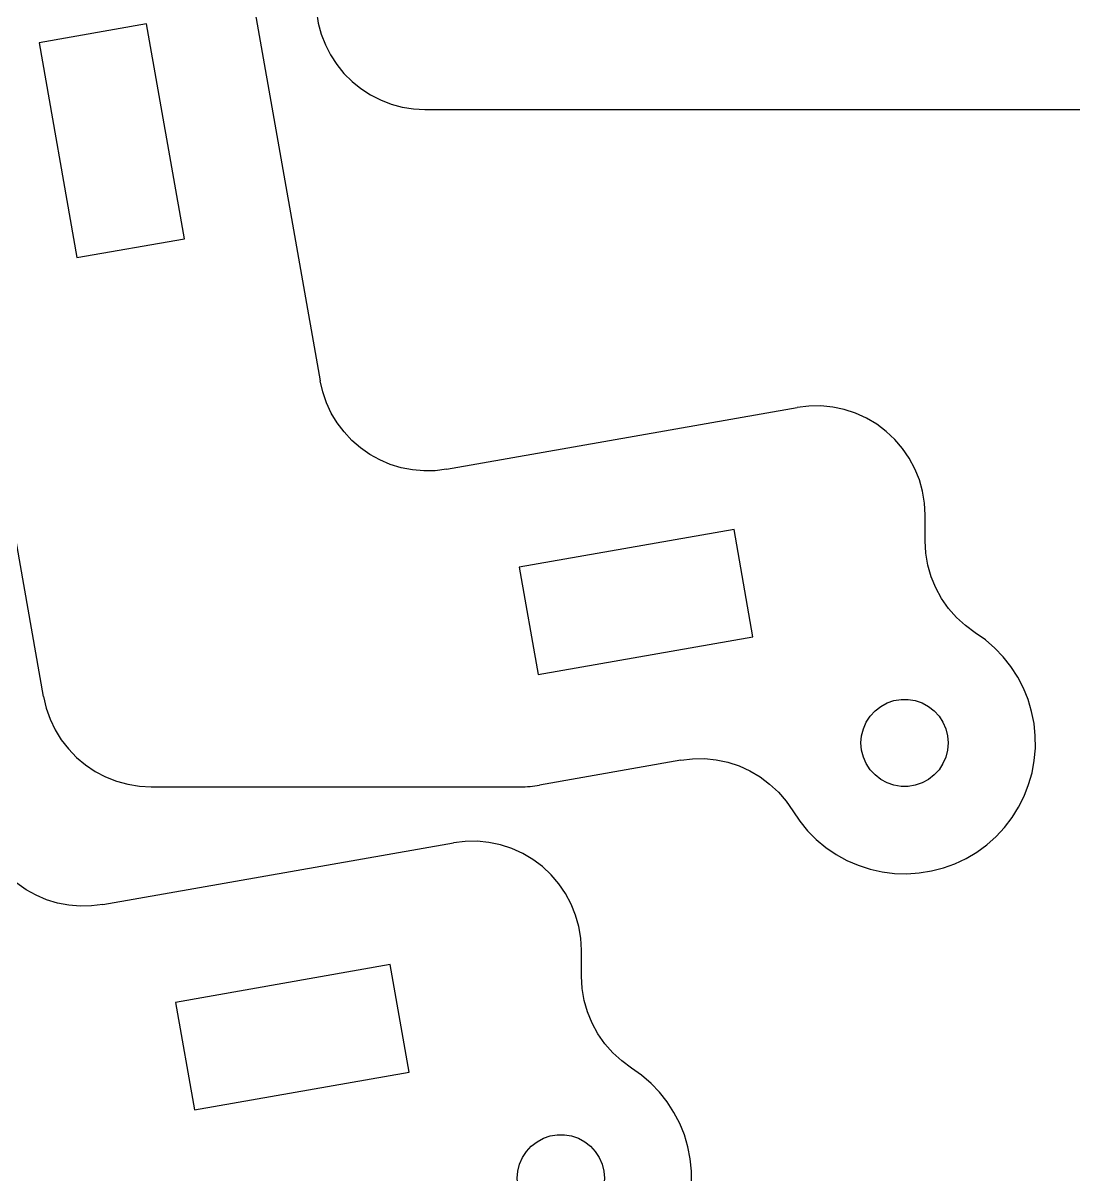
# Model space of a CAD drawing. Header units: centimetres. Extents: x -35.6 to 35, y -21 to 21.
# Drawn here: x 23.23 to 28.05, y -1.01 to 4.27 of the extents above; entities that cross this region are included whole.
import ezdxf

# ---------------------------------------------------------------- set-up
doc = ezdxf.new("R2010")
doc.units = ezdxf.units.CM
doc.header["$MEASUREMENT"] = 0
doc.layers.add('Capa 1', color=7, linetype='Continuous')

msp = doc.modelspace()

# ---------------------------------------------------------------- linework, layer by layer
at = {"layer": 'Capa 1', "color": 1, "lineweight": 25}
for points in [[(24.19726, 4.85241), (24.19726, 4.85241), (24.58969, 2.62684), (24.58969, 2.62684)], [(23.7934, 4.26341), (23.7934, 4.26341), (23.301, 4.17659), (23.301, 4.17659)], [(23.96704, 3.2786), (23.96704, 3.2786), (23.7934, 4.26341), (23.7934, 4.26341)], [(23.301, 4.17659), (23.301, 4.17659), (23.47463, 3.19178), (23.47463, 3.19178)], [(25.07, 3.87119), (25.07, 3.87119), (28.57002, 3.87119), (28.57002, 3.87119)], [(23.32188, 1.17876), (23.32188, 1.17876), (22.86285, 3.78215), (22.86285, 3.78215)], [(23.47463, 3.19178), (23.47463, 3.19178), (23.96704, 3.2786), (23.96704, 3.2786)], [(25.16892, 2.22125), (25.16892, 2.22125), (26.776, 2.50464), (26.776, 2.50464)], [(27.36284, 1.89253), (27.36284, 1.89253), (27.36284, 2.01223), (27.36284, 2.01223)], [(26.48676, 1.94591), (26.48676, 1.94591), (25.50194, 1.77227), (25.50194, 1.77227)], [(26.57357, 1.4535), (26.57357, 1.4535), (26.48676, 1.94591), (26.48676, 1.94591)], [(25.50194, 1.77227), (25.50194, 1.77227), (25.58876, 1.27986), (25.58876, 1.27986)], [(25.58876, 1.27986), (25.58876, 1.27986), (26.57357, 1.4535), (26.57357, 1.4535)], [(26.24218, 0.88736), (26.24218, 0.88736), (25.59465, 0.77317), (25.59465, 0.77317)], [(23.81429, 0.76558), (23.81429, 0.76558), (25.50783, 0.76558), (25.50783, 0.76558)], [(23.5932, 0.22533), (23.5932, 0.22533), (25.20031, 0.50872), (25.20031, 0.50872)], [(25.78712, -0.10339), (25.78712, -0.10339), (25.78712, 0.01631), (25.78712, 0.01631)], [(24.91103, -0.05001), (24.91103, -0.05001), (23.92622, -0.22365), (23.92622, -0.22365)], [(24.99785, -0.54242), (24.99785, -0.54242), (24.91103, -0.05001), (24.91103, -0.05001)], [(23.92622, -0.22365), (23.92622, -0.22365), (24.01304, -0.71605), (24.01304, -0.71605)], [(24.01304, -0.71605), (24.01304, -0.71605), (24.99785, -0.54242), (24.99785, -0.54242)]]:
    msp.add_open_spline(points, degree=3, dxfattribs=at)
for points, knots in [([(24.57001, 4.37118), (24.57001, 4.37118), (24.57276, 4.31893), (24.57276, 4.31893), (24.57276, 4.31893), (24.57276, 4.31893), (24.58095, 4.26722), (24.58095, 4.26722), (24.58095, 4.26722), (24.58095, 4.26722), (24.59449, 4.21666), (24.59449, 4.21666), (24.59449, 4.21666), (24.59449, 4.21666), (24.61323, 4.1678), (24.61323, 4.1678), (24.61323, 4.1678), (24.61323, 4.1678), (24.637, 4.12117), (24.637, 4.12117), (24.637, 4.12117), (24.637, 4.12117), (24.66551, 4.07728), (24.66551, 4.07728), (24.66551, 4.07728), (24.66551, 4.07728), (24.69842, 4.03661), (24.69842, 4.03661), (24.69842, 4.03661), (24.69842, 4.03661), (24.73546, 3.9996), (24.73546, 3.9996), (24.73546, 3.9996), (24.73546, 3.9996), (24.77614, 3.96669), (24.77614, 3.96669), (24.77614, 3.96669), (24.77614, 3.96669), (24.82003, 3.93818), (24.82003, 3.93818), (24.82003, 3.93818), (24.82003, 3.93818), (24.86666, 3.9144), (24.86666, 3.9144), (24.86666, 3.9144), (24.86666, 3.9144), (24.91552, 3.89564), (24.91552, 3.89564), (24.91552, 3.89564), (24.91552, 3.89564), (24.96608, 3.88209), (24.96608, 3.88209), (24.96608, 3.88209), (24.96608, 3.88209), (25.01776, 3.87391), (25.01776, 3.87391), (25.01776, 3.87391), (25.01776, 3.87391), (25.07, 3.87119), (25.07, 3.87119)], [0, 0, 0, 0, 0.0625, 0.0625, 0.0625, 0.0625, 0.125, 0.125, 0.125, 0.125, 0.1875, 0.1875, 0.1875, 0.1875, 0.25, 0.25, 0.25, 0.25, 0.3125, 0.3125, 0.3125, 0.3125, 0.375, 0.375, 0.375, 0.375, 0.4375, 0.4375, 0.4375, 0.4375, 0.5, 0.5, 0.5, 0.5, 0.5625, 0.5625, 0.5625, 0.5625, 0.625, 0.625, 0.625, 0.625, 0.6875, 0.6875, 0.6875, 0.6875, 0.75, 0.75, 0.75, 0.75, 0.8125, 0.8125, 0.8125, 0.8125, 0.875, 0.875, 0.875, 0.875, 1, 1, 1, 1]), ([(25.16892, 2.22125), (25.16892, 2.22125), (25.11699, 2.21487), (25.11699, 2.21487), (25.11699, 2.21487), (25.11699, 2.21487), (25.06464, 2.21395), (25.06464, 2.21395), (25.06464, 2.21395), (25.06464, 2.21395), (25.0125, 2.21853), (25.0125, 2.21853), (25.0125, 2.21853), (25.0125, 2.21853), (24.96113, 2.22852), (24.96113, 2.22852), (24.96113, 2.22852), (24.96113, 2.22852), (24.91107, 2.24379), (24.91107, 2.24379), (24.91107, 2.24379), (24.91107, 2.24379), (24.86292, 2.26425), (24.86292, 2.26425), (24.86292, 2.26425), (24.86292, 2.26425), (24.81713, 2.28962), (24.81713, 2.28962), (24.81713, 2.28962), (24.81713, 2.28962), (24.77427, 2.31964), (24.77427, 2.31964), (24.77427, 2.31964), (24.77427, 2.31964), (24.73476, 2.35397), (24.73476, 2.35397), (24.73476, 2.35397), (24.73476, 2.35397), (24.69905, 2.39224), (24.69905, 2.39224), (24.69905, 2.39224), (24.69905, 2.39224), (24.66759, 2.43405), (24.66759, 2.43405), (24.66759, 2.43405), (24.66759, 2.43405), (24.64063, 2.47892), (24.64063, 2.47892), (24.64063, 2.47892), (24.64063, 2.47892), (24.61852, 2.52633), (24.61852, 2.52633), (24.61852, 2.52633), (24.61852, 2.52633), (24.60148, 2.57583), (24.60148, 2.57583), (24.60148, 2.57583), (24.60148, 2.57583), (24.58969, 2.62684), (24.58969, 2.62684)], [0, 0, 0, 0, 0.0625, 0.0625, 0.0625, 0.0625, 0.125, 0.125, 0.125, 0.125, 0.1875, 0.1875, 0.1875, 0.1875, 0.25, 0.25, 0.25, 0.25, 0.3125, 0.3125, 0.3125, 0.3125, 0.375, 0.375, 0.375, 0.375, 0.4375, 0.4375, 0.4375, 0.4375, 0.5, 0.5, 0.5, 0.5, 0.5625, 0.5625, 0.5625, 0.5625, 0.625, 0.625, 0.625, 0.625, 0.6875, 0.6875, 0.6875, 0.6875, 0.75, 0.75, 0.75, 0.75, 0.8125, 0.8125, 0.8125, 0.8125, 0.875, 0.875, 0.875, 0.875, 1, 1, 1, 1]), ([(27.36284, 2.01223), (27.36284, 2.01223), (27.35988, 2.06666), (27.35988, 2.06666), (27.35988, 2.06666), (27.35988, 2.06666), (27.35099, 2.12043), (27.35099, 2.12043), (27.35099, 2.12043), (27.35099, 2.12043), (27.33632, 2.17292), (27.33632, 2.17292), (27.33632, 2.17292), (27.33632, 2.17292), (27.316, 2.22354), (27.316, 2.22354), (27.316, 2.22354), (27.316, 2.22354), (27.29031, 2.27159), (27.29031, 2.27159), (27.29031, 2.27159), (27.29031, 2.27159), (27.25952, 2.31661), (27.25952, 2.31661), (27.25952, 2.31661), (27.25952, 2.31661), (27.22403, 2.35799), (27.22403, 2.35799), (27.22403, 2.35799), (27.22403, 2.35799), (27.18423, 2.39524), (27.18423, 2.39524), (27.18423, 2.39524), (27.18423, 2.39524), (27.14063, 2.42794), (27.14063, 2.42794), (27.14063, 2.42794), (27.14063, 2.42794), (27.09371, 2.45571), (27.09371, 2.45571), (27.09371, 2.45571), (27.09371, 2.45571), (27.04407, 2.47821), (27.04407, 2.47821), (27.04407, 2.47821), (27.04407, 2.47821), (26.99225, 2.49518), (26.99225, 2.49518), (26.99225, 2.49518), (26.99225, 2.49518), (26.93891, 2.5064), (26.93891, 2.5064), (26.93891, 2.5064), (26.93891, 2.5064), (26.88465, 2.51173), (26.88465, 2.51173), (26.88465, 2.51173), (26.88465, 2.51173), (26.83015, 2.51116), (26.83015, 2.51116), (26.83015, 2.51116), (26.83015, 2.51116), (26.776, 2.50464), (26.776, 2.50464)], [0, 0, 0, 0, 0.0588235, 0.0588235, 0.0588235, 0.0588235, 0.1176471, 0.1176471, 0.1176471, 0.1176471, 0.1764706, 0.1764706, 0.1764706, 0.1764706, 0.2352941, 0.2352941, 0.2352941, 0.2352941, 0.2941176, 0.2941176, 0.2941176, 0.2941176, 0.3529412, 0.3529412, 0.3529412, 0.3529412, 0.4117647, 0.4117647, 0.4117647, 0.4117647, 0.4705882, 0.4705882, 0.4705882, 0.4705882, 0.5294118, 0.5294118, 0.5294118, 0.5294118, 0.5882353, 0.5882353, 0.5882353, 0.5882353, 0.6470588, 0.6470588, 0.6470588, 0.6470588, 0.7058824, 0.7058824, 0.7058824, 0.7058824, 0.7647059, 0.7647059, 0.7647059, 0.7647059, 0.8235294, 0.8235294, 0.8235294, 0.8235294, 0.8823529, 0.8823529, 0.8823529, 0.8823529, 1, 1, 1, 1]), ([(27.59275, 1.47174), (27.59275, 1.47174), (27.54777, 1.5043), (27.54777, 1.5043), (27.54777, 1.5043), (27.54777, 1.5043), (27.50664, 1.54162), (27.50664, 1.54162), (27.50664, 1.54162), (27.50664, 1.54162), (27.46991, 1.58329), (27.46991, 1.58329), (27.46991, 1.58329), (27.46991, 1.58329), (27.43806, 1.62876), (27.43806, 1.62876), (27.43806, 1.62876), (27.43806, 1.62876), (27.41142, 1.67751), (27.41142, 1.67751), (27.41142, 1.67751), (27.41142, 1.67751), (27.39036, 1.72888), (27.39036, 1.72888), (27.39036, 1.72888), (27.39036, 1.72888), (27.37512, 1.78229), (27.37512, 1.78229), (27.37512, 1.78229), (27.37512, 1.78229), (27.36591, 1.83708), (27.36591, 1.83708), (27.36591, 1.83708), (27.36591, 1.83708), (27.36284, 1.89253), (27.36284, 1.89253)], [0, 0, 0, 0, 0.1, 0.1, 0.1, 0.1, 0.2, 0.2, 0.2, 0.2, 0.3, 0.3, 0.3, 0.3, 0.4, 0.4, 0.4, 0.4, 0.5, 0.5, 0.5, 0.5, 0.6, 0.6, 0.6, 0.6, 0.7, 0.7, 0.7, 0.7, 0.8, 0.8, 0.8, 0.8, 1, 1, 1, 1]), ([(26.7561, 0.65488), (26.7561, 0.65488), (26.78785, 0.60786), (26.78785, 0.60786), (26.78785, 0.60786), (26.78785, 0.60786), (26.82394, 0.56404), (26.82394, 0.56404), (26.82394, 0.56404), (26.82394, 0.56404), (26.86395, 0.52383), (26.86395, 0.52383), (26.86395, 0.52383), (26.86395, 0.52383), (26.90762, 0.4876), (26.90762, 0.4876), (26.90762, 0.4876), (26.90762, 0.4876), (26.9545, 0.45563), (26.9545, 0.45563), (26.9545, 0.45563), (26.9545, 0.45563), (27.00421, 0.42822), (27.00421, 0.42822), (27.00421, 0.42822), (27.00421, 0.42822), (27.05625, 0.40565), (27.05625, 0.40565), (27.05625, 0.40565), (27.05625, 0.40565), (27.11022, 0.38811), (27.11022, 0.38811), (27.11022, 0.38811), (27.11022, 0.38811), (27.16557, 0.37573), (27.16557, 0.37573), (27.16557, 0.37573), (27.16557, 0.37573), (27.22187, 0.36864), (27.22187, 0.36864), (27.22187, 0.36864), (27.22187, 0.36864), (27.2786, 0.36687), (27.2786, 0.36687), (27.2786, 0.36687), (27.2786, 0.36687), (27.33522, 0.37051), (27.33522, 0.37051), (27.33522, 0.37051), (27.33522, 0.37051), (27.39124, 0.37947), (27.39124, 0.37947), (27.39124, 0.37947), (27.39124, 0.37947), (27.44621, 0.39369), (27.44621, 0.39369), (27.44621, 0.39369), (27.44621, 0.39369), (27.49955, 0.41302), (27.49955, 0.41302), (27.49955, 0.41302), (27.49955, 0.41302), (27.55084, 0.43729), (27.55084, 0.43729), (27.55084, 0.43729), (27.55084, 0.43729), (27.59959, 0.46632), (27.59959, 0.46632), (27.59959, 0.46632), (27.59959, 0.46632), (27.64538, 0.4998), (27.64538, 0.4998), (27.64538, 0.4998), (27.64538, 0.4998), (27.68782, 0.53748), (27.68782, 0.53748), (27.68782, 0.53748), (27.68782, 0.53748), (27.72649, 0.579), (27.72649, 0.579), (27.72649, 0.579), (27.72649, 0.579), (27.76106, 0.62398), (27.76106, 0.62398), (27.76106, 0.62398), (27.76106, 0.62398), (27.79126, 0.67203), (27.79126, 0.67203), (27.79126, 0.67203), (27.79126, 0.67203), (27.81676, 0.72272), (27.81676, 0.72272), (27.81676, 0.72272), (27.81676, 0.72272), (27.83737, 0.7756), (27.83737, 0.7756), (27.83737, 0.7756), (27.83737, 0.7756), (27.85289, 0.83018), (27.85289, 0.83018), (27.85289, 0.83018), (27.85289, 0.83018), (27.86319, 0.88599), (27.86319, 0.88599), (27.86319, 0.88599), (27.86319, 0.88599), (27.86816, 0.9425), (27.86816, 0.9425), (27.86816, 0.9425), (27.86816, 0.9425), (27.86778, 0.99923), (27.86778, 0.99923), (27.86778, 0.99923), (27.86778, 0.99923), (27.86202, 1.05571), (27.86202, 1.05571), (27.86202, 1.05571), (27.86202, 1.05571), (27.85098, 1.11134), (27.85098, 1.11134), (27.85098, 1.11134), (27.85098, 1.11134), (27.83472, 1.1657), (27.83472, 1.1657), (27.83472, 1.1657), (27.83472, 1.1657), (27.81341, 1.2183), (27.81341, 1.2183), (27.81341, 1.2183), (27.81341, 1.2183), (27.7872, 1.26865), (27.7872, 1.26865), (27.7872, 1.26865), (27.7872, 1.26865), (27.75637, 1.31627), (27.75637, 1.31627), (27.75637, 1.31627), (27.75637, 1.31627), (27.7212, 1.36079), (27.7212, 1.36079), (27.7212, 1.36079), (27.7212, 1.36079), (27.68193, 1.40178), (27.68193, 1.40178), (27.68193, 1.40178), (27.68193, 1.40178), (27.639, 1.43886), (27.639, 1.43886), (27.639, 1.43886), (27.639, 1.43886), (27.59275, 1.47174), (27.59275, 1.47174)], [0, 0, 0, 0, 0.025641, 0.025641, 0.025641, 0.025641, 0.0512821, 0.0512821, 0.0512821, 0.0512821, 0.0769231, 0.0769231, 0.0769231, 0.0769231, 0.1025641, 0.1025641, 0.1025641, 0.1025641, 0.1282051, 0.1282051, 0.1282051, 0.1282051, 0.1538462, 0.1538462, 0.1538462, 0.1538462, 0.1794872, 0.1794872, 0.1794872, 0.1794872, 0.2051282, 0.2051282, 0.2051282, 0.2051282, 0.2307692, 0.2307692, 0.2307692, 0.2307692, 0.2564103, 0.2564103, 0.2564103, 0.2564103, 0.2820513, 0.2820513, 0.2820513, 0.2820513, 0.3076923, 0.3076923, 0.3076923, 0.3076923, 0.3333333, 0.3333333, 0.3333333, 0.3333333, 0.3589744, 0.3589744, 0.3589744, 0.3589744, 0.3846154, 0.3846154, 0.3846154, 0.3846154, 0.4102564, 0.4102564, 0.4102564, 0.4102564, 0.4358974, 0.4358974, 0.4358974, 0.4358974, 0.4615385, 0.4615385, 0.4615385, 0.4615385, 0.4871795, 0.4871795, 0.4871795, 0.4871795, 0.5128205, 0.5128205, 0.5128205, 0.5128205, 0.5384615, 0.5384615, 0.5384615, 0.5384615, 0.5641026, 0.5641026, 0.5641026, 0.5641026, 0.5897436, 0.5897436, 0.5897436, 0.5897436, 0.6153846, 0.6153846, 0.6153846, 0.6153846, 0.6410256, 0.6410256, 0.6410256, 0.6410256, 0.6666667, 0.6666667, 0.6666667, 0.6666667, 0.6923077, 0.6923077, 0.6923077, 0.6923077, 0.7179487, 0.7179487, 0.7179487, 0.7179487, 0.7435897, 0.7435897, 0.7435897, 0.7435897, 0.7692308, 0.7692308, 0.7692308, 0.7692308, 0.7948718, 0.7948718, 0.7948718, 0.7948718, 0.8205128, 0.8205128, 0.8205128, 0.8205128, 0.8461538, 0.8461538, 0.8461538, 0.8461538, 0.8717949, 0.8717949, 0.8717949, 0.8717949, 0.8974359, 0.8974359, 0.8974359, 0.8974359, 0.9230769, 0.9230769, 0.9230769, 0.9230769, 0.9487179, 0.9487179, 0.9487179, 0.9487179, 1, 1, 1, 1]), ([(23.32188, 1.17876), (23.32188, 1.17876), (23.33402, 1.12648), (23.33402, 1.12648), (23.33402, 1.12648), (23.33402, 1.12648), (23.35173, 1.07578), (23.35173, 1.07578), (23.35173, 1.07578), (23.35173, 1.07578), (23.37473, 1.02731), (23.37473, 1.02731), (23.37473, 1.02731), (23.37473, 1.02731), (23.40281, 0.98155), (23.40281, 0.98155), (23.40281, 0.98155), (23.40281, 0.98155), (23.43562, 0.93908), (23.43562, 0.93908), (23.43562, 0.93908), (23.43562, 0.93908), (23.4728, 0.90038), (23.4728, 0.90038), (23.4728, 0.90038), (23.4728, 0.90038), (23.51393, 0.86588), (23.51393, 0.86588), (23.51393, 0.86588), (23.51393, 0.86588), (23.55849, 0.83596), (23.55849, 0.83596), (23.55849, 0.83596), (23.55849, 0.83596), (23.60604, 0.81102), (23.60604, 0.81102), (23.60604, 0.81102), (23.60604, 0.81102), (23.65596, 0.7913), (23.65596, 0.7913), (23.65596, 0.7913), (23.65596, 0.7913), (23.70771, 0.77708), (23.70771, 0.77708), (23.70771, 0.77708), (23.70771, 0.77708), (23.7607, 0.76848), (23.7607, 0.76848), (23.7607, 0.76848), (23.7607, 0.76848), (23.81429, 0.76558), (23.81429, 0.76558)], [0, 0, 0, 0, 0.0714286, 0.0714286, 0.0714286, 0.0714286, 0.1428571, 0.1428571, 0.1428571, 0.1428571, 0.2142857, 0.2142857, 0.2142857, 0.2142857, 0.2857143, 0.2857143, 0.2857143, 0.2857143, 0.3571429, 0.3571429, 0.3571429, 0.3571429, 0.4285714, 0.4285714, 0.4285714, 0.4285714, 0.5, 0.5, 0.5, 0.5, 0.5714286, 0.5714286, 0.5714286, 0.5714286, 0.6428571, 0.6428571, 0.6428571, 0.6428571, 0.7142857, 0.7142857, 0.7142857, 0.7142857, 0.7857143, 0.7857143, 0.7857143, 0.7857143, 0.8571429, 0.8571429, 0.8571429, 0.8571429, 1, 1, 1, 1]), ([(27.46864, 0.96681), (27.46864, 0.96681), (27.46593, 0.99972), (27.46593, 0.99972), (27.46593, 0.99972), (27.46593, 0.99972), (27.45781, 1.03176), (27.45781, 1.03176), (27.45781, 1.03176), (27.45781, 1.03176), (27.44455, 1.06199), (27.44455, 1.06199), (27.44455, 1.06199), (27.44455, 1.06199), (27.42649, 1.08965), (27.42649, 1.08965), (27.42649, 1.08965), (27.42649, 1.08965), (27.40412, 1.11395), (27.40412, 1.11395), (27.40412, 1.11395), (27.40412, 1.11395), (27.37805, 1.13424), (27.37805, 1.13424), (27.37805, 1.13424), (27.37805, 1.13424), (27.34898, 1.14997), (27.34898, 1.14997), (27.34898, 1.14997), (27.34898, 1.14997), (27.31776, 1.1607), (27.31776, 1.1607), (27.31776, 1.1607), (27.31776, 1.1607), (27.28516, 1.16613), (27.28516, 1.16613), (27.28516, 1.16613), (27.28516, 1.16613), (27.25214, 1.16613), (27.25214, 1.16613), (27.25214, 1.16613), (27.25214, 1.16613), (27.21955, 1.1607), (27.21955, 1.1607), (27.21955, 1.1607), (27.21955, 1.1607), (27.18833, 1.14997), (27.18833, 1.14997), (27.18833, 1.14997), (27.18833, 1.14997), (27.15926, 1.13424), (27.15926, 1.13424), (27.15926, 1.13424), (27.15926, 1.13424), (27.13319, 1.11395), (27.13319, 1.11395), (27.13319, 1.11395), (27.13319, 1.11395), (27.11082, 1.08965), (27.11082, 1.08965), (27.11082, 1.08965), (27.11082, 1.08965), (27.09276, 1.06199), (27.09276, 1.06199), (27.09276, 1.06199), (27.09276, 1.06199), (27.07949, 1.03176), (27.07949, 1.03176), (27.07949, 1.03176), (27.07949, 1.03176), (27.07138, 0.99972), (27.07138, 0.99972), (27.07138, 0.99972), (27.07138, 0.99972), (27.06866, 0.96681), (27.06866, 0.96681), (27.06866, 0.96681), (27.06866, 0.96681), (27.07138, 0.93389), (27.07138, 0.93389), (27.07138, 0.93389), (27.07138, 0.93389), (27.07949, 0.90186), (27.07949, 0.90186), (27.07949, 0.90186), (27.07949, 0.90186), (27.09276, 0.87163), (27.09276, 0.87163), (27.09276, 0.87163), (27.09276, 0.87163), (27.11082, 0.84397), (27.11082, 0.84397), (27.11082, 0.84397), (27.11082, 0.84397), (27.13319, 0.81967), (27.13319, 0.81967), (27.13319, 0.81967), (27.13319, 0.81967), (27.15926, 0.79938), (27.15926, 0.79938), (27.15926, 0.79938), (27.15926, 0.79938), (27.18833, 0.78365), (27.18833, 0.78365), (27.18833, 0.78365), (27.18833, 0.78365), (27.21955, 0.77292), (27.21955, 0.77292), (27.21955, 0.77292), (27.21955, 0.77292), (27.25214, 0.76749), (27.25214, 0.76749), (27.25214, 0.76749), (27.25214, 0.76749), (27.28516, 0.76749), (27.28516, 0.76749), (27.28516, 0.76749), (27.28516, 0.76749), (27.31776, 0.77292), (27.31776, 0.77292), (27.31776, 0.77292), (27.31776, 0.77292), (27.34898, 0.78365), (27.34898, 0.78365), (27.34898, 0.78365), (27.34898, 0.78365), (27.37805, 0.79938), (27.37805, 0.79938), (27.37805, 0.79938), (27.37805, 0.79938), (27.40412, 0.81967), (27.40412, 0.81967), (27.40412, 0.81967), (27.40412, 0.81967), (27.42649, 0.84397), (27.42649, 0.84397), (27.42649, 0.84397), (27.42649, 0.84397), (27.44455, 0.87163), (27.44455, 0.87163), (27.44455, 0.87163), (27.44455, 0.87163), (27.45781, 0.90186), (27.45781, 0.90186), (27.45781, 0.90186), (27.45781, 0.90186), (27.46593, 0.93389), (27.46593, 0.93389), (27.46593, 0.93389), (27.46593, 0.93389), (27.46864, 0.96681), (27.46864, 0.96681)], [0, 0, 0, 0, 0.025641, 0.025641, 0.025641, 0.025641, 0.0512821, 0.0512821, 0.0512821, 0.0512821, 0.0769231, 0.0769231, 0.0769231, 0.0769231, 0.1025641, 0.1025641, 0.1025641, 0.1025641, 0.1282051, 0.1282051, 0.1282051, 0.1282051, 0.1538462, 0.1538462, 0.1538462, 0.1538462, 0.1794872, 0.1794872, 0.1794872, 0.1794872, 0.2051282, 0.2051282, 0.2051282, 0.2051282, 0.2307692, 0.2307692, 0.2307692, 0.2307692, 0.2564103, 0.2564103, 0.2564103, 0.2564103, 0.2820513, 0.2820513, 0.2820513, 0.2820513, 0.3076923, 0.3076923, 0.3076923, 0.3076923, 0.3333333, 0.3333333, 0.3333333, 0.3333333, 0.3589744, 0.3589744, 0.3589744, 0.3589744, 0.3846154, 0.3846154, 0.3846154, 0.3846154, 0.4102564, 0.4102564, 0.4102564, 0.4102564, 0.4358974, 0.4358974, 0.4358974, 0.4358974, 0.4615385, 0.4615385, 0.4615385, 0.4615385, 0.4871795, 0.4871795, 0.4871795, 0.4871795, 0.5128205, 0.5128205, 0.5128205, 0.5128205, 0.5384615, 0.5384615, 0.5384615, 0.5384615, 0.5641026, 0.5641026, 0.5641026, 0.5641026, 0.5897436, 0.5897436, 0.5897436, 0.5897436, 0.6153846, 0.6153846, 0.6153846, 0.6153846, 0.6410256, 0.6410256, 0.6410256, 0.6410256, 0.6666667, 0.6666667, 0.6666667, 0.6666667, 0.6923077, 0.6923077, 0.6923077, 0.6923077, 0.7179487, 0.7179487, 0.7179487, 0.7179487, 0.7435897, 0.7435897, 0.7435897, 0.7435897, 0.7692308, 0.7692308, 0.7692308, 0.7692308, 0.7948718, 0.7948718, 0.7948718, 0.7948718, 0.8205128, 0.8205128, 0.8205128, 0.8205128, 0.8461538, 0.8461538, 0.8461538, 0.8461538, 0.8717949, 0.8717949, 0.8717949, 0.8717949, 0.8974359, 0.8974359, 0.8974359, 0.8974359, 0.9230769, 0.9230769, 0.9230769, 0.9230769, 0.9487179, 0.9487179, 0.9487179, 0.9487179, 1, 1, 1, 1]), ([(26.24218, 0.88736), (26.24218, 0.88736), (26.29622, 0.89385), (26.29622, 0.89385), (26.29622, 0.89385), (26.29622, 0.89385), (26.35069, 0.89449), (26.35069, 0.89449), (26.35069, 0.89449), (26.35069, 0.89449), (26.40488, 0.88916), (26.40488, 0.88916), (26.40488, 0.88916), (26.40488, 0.88916), (26.45818, 0.87798), (26.45818, 0.87798), (26.45818, 0.87798), (26.45818, 0.87798), (26.50993, 0.86105), (26.50993, 0.86105), (26.50993, 0.86105), (26.50993, 0.86105), (26.55953, 0.83861), (26.55953, 0.83861), (26.55953, 0.83861), (26.55953, 0.83861), (26.60642, 0.81092), (26.60642, 0.81092), (26.60642, 0.81092), (26.60642, 0.81092), (26.65002, 0.77828), (26.65002, 0.77828), (26.65002, 0.77828), (26.65002, 0.77828), (26.68981, 0.74107), (26.68981, 0.74107), (26.68981, 0.74107), (26.68981, 0.74107), (26.7253, 0.69979), (26.7253, 0.69979), (26.7253, 0.69979), (26.7253, 0.69979), (26.7561, 0.65488), (26.7561, 0.65488)], [0, 0, 0, 0, 0.0833333, 0.0833333, 0.0833333, 0.0833333, 0.1666667, 0.1666667, 0.1666667, 0.1666667, 0.25, 0.25, 0.25, 0.25, 0.3333333, 0.3333333, 0.3333333, 0.3333333, 0.4166667, 0.4166667, 0.4166667, 0.4166667, 0.5, 0.5, 0.5, 0.5, 0.5833333, 0.5833333, 0.5833333, 0.5833333, 0.6666667, 0.6666667, 0.6666667, 0.6666667, 0.75, 0.75, 0.75, 0.75, 0.8333333, 0.8333333, 0.8333333, 0.8333333, 1, 1, 1, 1]), ([(25.50783, 0.76558), (25.50783, 0.76558), (25.51873, 0.76569), (25.51873, 0.76569), (25.51873, 0.76569), (25.51873, 0.76569), (25.52963, 0.76604), (25.52963, 0.76604), (25.52963, 0.76604), (25.52963, 0.76604), (25.54054, 0.76664), (25.54054, 0.76664), (25.54054, 0.76664), (25.54054, 0.76664), (25.55144, 0.76749), (25.55144, 0.76749), (25.55144, 0.76749), (25.55144, 0.76749), (25.56227, 0.76855), (25.56227, 0.76855), (25.56227, 0.76855), (25.56227, 0.76855), (25.5731, 0.76985), (25.5731, 0.76985), (25.5731, 0.76985), (25.5731, 0.76985), (25.58389, 0.77141), (25.58389, 0.77141), (25.58389, 0.77141), (25.58389, 0.77141), (25.59465, 0.77317), (25.59465, 0.77317)], [0, 0, 0, 0, 0.1111111, 0.1111111, 0.1111111, 0.1111111, 0.2222222, 0.2222222, 0.2222222, 0.2222222, 0.3333333, 0.3333333, 0.3333333, 0.3333333, 0.4444444, 0.4444444, 0.4444444, 0.4444444, 0.5555556, 0.5555556, 0.5555556, 0.5555556, 0.6666667, 0.6666667, 0.6666667, 0.6666667, 0.7777778, 0.7777778, 0.7777778, 0.7777778, 1, 1, 1, 1]), ([(23.5932, 0.22533), (23.5932, 0.22533), (23.54127, 0.21895), (23.54127, 0.21895), (23.54127, 0.21895), (23.54127, 0.21895), (23.48891, 0.21803), (23.48891, 0.21803), (23.48891, 0.21803), (23.48891, 0.21803), (23.43677, 0.22258), (23.43677, 0.22258), (23.43677, 0.22258), (23.43677, 0.22258), (23.38541, 0.2326), (23.38541, 0.2326), (23.38541, 0.2326), (23.38541, 0.2326), (23.33535, 0.24788), (23.33535, 0.24788), (23.33535, 0.24788), (23.33535, 0.24788), (23.2872, 0.26834), (23.2872, 0.26834), (23.2872, 0.26834), (23.2872, 0.26834), (23.24141, 0.2937), (23.24141, 0.2937), (23.24141, 0.2937), (23.24141, 0.2937), (23.19854, 0.32372), (23.19854, 0.32372), (23.19854, 0.32372), (23.19854, 0.32372), (23.15903, 0.35805), (23.15903, 0.35805), (23.15903, 0.35805), (23.15903, 0.35805), (23.12333, 0.39632), (23.12333, 0.39632), (23.12333, 0.39632), (23.12333, 0.39632), (23.09186, 0.43813), (23.09186, 0.43813), (23.09186, 0.43813), (23.09186, 0.43813), (23.06491, 0.483), (23.06491, 0.483), (23.06491, 0.483), (23.06491, 0.483), (23.04279, 0.53042), (23.04279, 0.53042), (23.04279, 0.53042), (23.04279, 0.53042), (23.02575, 0.57991), (23.02575, 0.57991), (23.02575, 0.57991), (23.02575, 0.57991), (23.01397, 0.63092), (23.01397, 0.63092)], [0, 0, 0, 0, 0.0625, 0.0625, 0.0625, 0.0625, 0.125, 0.125, 0.125, 0.125, 0.1875, 0.1875, 0.1875, 0.1875, 0.25, 0.25, 0.25, 0.25, 0.3125, 0.3125, 0.3125, 0.3125, 0.375, 0.375, 0.375, 0.375, 0.4375, 0.4375, 0.4375, 0.4375, 0.5, 0.5, 0.5, 0.5, 0.5625, 0.5625, 0.5625, 0.5625, 0.625, 0.625, 0.625, 0.625, 0.6875, 0.6875, 0.6875, 0.6875, 0.75, 0.75, 0.75, 0.75, 0.8125, 0.8125, 0.8125, 0.8125, 0.875, 0.875, 0.875, 0.875, 1, 1, 1, 1]), ([(25.78712, 0.01631), (25.78712, 0.01631), (25.78416, 0.07075), (25.78416, 0.07075), (25.78416, 0.07075), (25.78416, 0.07075), (25.77527, 0.12451), (25.77527, 0.12451), (25.77527, 0.12451), (25.77527, 0.12451), (25.76059, 0.177), (25.76059, 0.177), (25.76059, 0.177), (25.76059, 0.177), (25.74027, 0.22763), (25.74027, 0.22763), (25.74027, 0.22763), (25.74027, 0.22763), (25.71459, 0.27567), (25.71459, 0.27567), (25.71459, 0.27567), (25.71459, 0.27567), (25.68379, 0.32069), (25.68379, 0.32069), (25.68379, 0.32069), (25.68379, 0.32069), (25.6483, 0.36207), (25.6483, 0.36207), (25.6483, 0.36207), (25.6483, 0.36207), (25.60851, 0.39932), (25.60851, 0.39932), (25.60851, 0.39932), (25.60851, 0.39932), (25.56491, 0.43203), (25.56491, 0.43203), (25.56491, 0.43203), (25.56491, 0.43203), (25.51799, 0.45979), (25.51799, 0.45979), (25.51799, 0.45979), (25.51799, 0.45979), (25.46835, 0.4823), (25.46835, 0.4823), (25.46835, 0.4823), (25.46835, 0.4823), (25.41653, 0.49927), (25.41653, 0.49927), (25.41653, 0.49927), (25.41653, 0.49927), (25.36319, 0.51048), (25.36319, 0.51048), (25.36319, 0.51048), (25.36319, 0.51048), (25.30893, 0.51581), (25.30893, 0.51581), (25.30893, 0.51581), (25.30893, 0.51581), (25.25443, 0.51525), (25.25443, 0.51525), (25.25443, 0.51525), (25.25443, 0.51525), (25.20031, 0.50872), (25.20031, 0.50872)], [0, 0, 0, 0, 0.0588235, 0.0588235, 0.0588235, 0.0588235, 0.1176471, 0.1176471, 0.1176471, 0.1176471, 0.1764706, 0.1764706, 0.1764706, 0.1764706, 0.2352941, 0.2352941, 0.2352941, 0.2352941, 0.2941176, 0.2941176, 0.2941176, 0.2941176, 0.3529412, 0.3529412, 0.3529412, 0.3529412, 0.4117647, 0.4117647, 0.4117647, 0.4117647, 0.4705882, 0.4705882, 0.4705882, 0.4705882, 0.5294118, 0.5294118, 0.5294118, 0.5294118, 0.5882353, 0.5882353, 0.5882353, 0.5882353, 0.6470588, 0.6470588, 0.6470588, 0.6470588, 0.7058824, 0.7058824, 0.7058824, 0.7058824, 0.7647059, 0.7647059, 0.7647059, 0.7647059, 0.8235294, 0.8235294, 0.8235294, 0.8235294, 0.8823529, 0.8823529, 0.8823529, 0.8823529, 1, 1, 1, 1]), ([(26.01703, -0.52418), (26.01703, -0.52418), (25.97205, -0.49162), (25.97205, -0.49162), (25.97205, -0.49162), (25.97205, -0.49162), (25.93091, -0.45429), (25.93091, -0.45429), (25.93091, -0.45429), (25.93091, -0.45429), (25.89419, -0.41263), (25.89419, -0.41263), (25.89419, -0.41263), (25.89419, -0.41263), (25.86233, -0.36716), (25.86233, -0.36716), (25.86233, -0.36716), (25.86233, -0.36716), (25.8357, -0.3184), (25.8357, -0.3184), (25.8357, -0.3184), (25.8357, -0.3184), (25.81464, -0.26704), (25.81464, -0.26704), (25.81464, -0.26704), (25.81464, -0.26704), (25.7994, -0.21363), (25.7994, -0.21363), (25.7994, -0.21363), (25.7994, -0.21363), (25.79019, -0.15884), (25.79019, -0.15884), (25.79019, -0.15884), (25.79019, -0.15884), (25.78712, -0.10339), (25.78712, -0.10339)], [0, 0, 0, 0, 0.1, 0.1, 0.1, 0.1, 0.2, 0.2, 0.2, 0.2, 0.3, 0.3, 0.3, 0.3, 0.4, 0.4, 0.4, 0.4, 0.5, 0.5, 0.5, 0.5, 0.6, 0.6, 0.6, 0.6, 0.7, 0.7, 0.7, 0.7, 0.8, 0.8, 0.8, 0.8, 1, 1, 1, 1]), ([(25.18038, -1.34104), (25.18038, -1.34104), (25.21213, -1.38806), (25.21213, -1.38806), (25.21213, -1.38806), (25.21213, -1.38806), (25.24822, -1.43188), (25.24822, -1.43188), (25.24822, -1.43188), (25.24822, -1.43188), (25.28822, -1.47209), (25.28822, -1.47209), (25.28822, -1.47209), (25.28822, -1.47209), (25.3319, -1.50832), (25.3319, -1.50832), (25.3319, -1.50832), (25.3319, -1.50832), (25.37878, -1.54028), (25.37878, -1.54028), (25.37878, -1.54028), (25.37878, -1.54028), (25.42849, -1.5677), (25.42849, -1.5677), (25.42849, -1.5677), (25.42849, -1.5677), (25.48052, -1.59027), (25.48052, -1.59027), (25.48052, -1.59027), (25.48052, -1.59027), (25.5345, -1.60781), (25.5345, -1.60781), (25.5345, -1.60781), (25.5345, -1.60781), (25.58985, -1.62019), (25.58985, -1.62019), (25.58985, -1.62019), (25.58985, -1.62019), (25.64615, -1.62728), (25.64615, -1.62728), (25.64615, -1.62728), (25.64615, -1.62728), (25.70288, -1.62904), (25.70288, -1.62904), (25.70288, -1.62904), (25.70288, -1.62904), (25.7595, -1.62541), (25.7595, -1.62541), (25.7595, -1.62541), (25.7595, -1.62541), (25.81552, -1.61645), (25.81552, -1.61645), (25.81552, -1.61645), (25.81552, -1.61645), (25.87048, -1.60223), (25.87048, -1.60223), (25.87048, -1.60223), (25.87048, -1.60223), (25.92382, -1.5829), (25.92382, -1.5829), (25.92382, -1.5829), (25.92382, -1.5829), (25.97512, -1.55863), (25.97512, -1.55863), (25.97512, -1.55863), (25.97512, -1.55863), (26.02387, -1.5296), (26.02387, -1.5296), (26.02387, -1.5296), (26.02387, -1.5296), (26.06966, -1.49612), (26.06966, -1.49612), (26.06966, -1.49612), (26.06966, -1.49612), (26.1121, -1.45844), (26.1121, -1.45844), (26.1121, -1.45844), (26.1121, -1.45844), (26.15076, -1.41692), (26.15076, -1.41692), (26.15076, -1.41692), (26.15076, -1.41692), (26.18534, -1.37194), (26.18534, -1.37194), (26.18534, -1.37194), (26.18534, -1.37194), (26.21553, -1.32389), (26.21553, -1.32389), (26.21553, -1.32389), (26.21553, -1.32389), (26.24104, -1.2732), (26.24104, -1.2732), (26.24104, -1.2732), (26.24104, -1.2732), (26.26164, -1.22031), (26.26164, -1.22031), (26.26164, -1.22031), (26.26164, -1.22031), (26.27716, -1.16574), (26.27716, -1.16574), (26.27716, -1.16574), (26.27716, -1.16574), (26.28746, -1.10993), (26.28746, -1.10993), (26.28746, -1.10993), (26.28746, -1.10993), (26.29244, -1.05342), (26.29244, -1.05342), (26.29244, -1.05342), (26.29244, -1.05342), (26.29205, -0.99669), (26.29205, -0.99669), (26.29205, -0.99669), (26.29205, -0.99669), (26.2863, -0.94021), (26.2863, -0.94021), (26.2863, -0.94021), (26.2863, -0.94021), (26.27526, -0.88458), (26.27526, -0.88458), (26.27526, -0.88458), (26.27526, -0.88458), (26.259, -0.83021), (26.259, -0.83021), (26.259, -0.83021), (26.259, -0.83021), (26.23769, -0.77761), (26.23769, -0.77761), (26.23769, -0.77761), (26.23769, -0.77761), (26.21148, -0.72727), (26.21148, -0.72727), (26.21148, -0.72727), (26.21148, -0.72727), (26.18064, -0.67965), (26.18064, -0.67965), (26.18064, -0.67965), (26.18064, -0.67965), (26.14547, -0.63513), (26.14547, -0.63513), (26.14547, -0.63513), (26.14547, -0.63513), (26.10621, -0.59413), (26.10621, -0.59413), (26.10621, -0.59413), (26.10621, -0.59413), (26.06327, -0.55706), (26.06327, -0.55706), (26.06327, -0.55706), (26.06327, -0.55706), (26.01703, -0.52418), (26.01703, -0.52418)], [0, 0, 0, 0, 0.025641, 0.025641, 0.025641, 0.025641, 0.0512821, 0.0512821, 0.0512821, 0.0512821, 0.0769231, 0.0769231, 0.0769231, 0.0769231, 0.1025641, 0.1025641, 0.1025641, 0.1025641, 0.1282051, 0.1282051, 0.1282051, 0.1282051, 0.1538462, 0.1538462, 0.1538462, 0.1538462, 0.1794872, 0.1794872, 0.1794872, 0.1794872, 0.2051282, 0.2051282, 0.2051282, 0.2051282, 0.2307692, 0.2307692, 0.2307692, 0.2307692, 0.2564103, 0.2564103, 0.2564103, 0.2564103, 0.2820513, 0.2820513, 0.2820513, 0.2820513, 0.3076923, 0.3076923, 0.3076923, 0.3076923, 0.3333333, 0.3333333, 0.3333333, 0.3333333, 0.3589744, 0.3589744, 0.3589744, 0.3589744, 0.3846154, 0.3846154, 0.3846154, 0.3846154, 0.4102564, 0.4102564, 0.4102564, 0.4102564, 0.4358974, 0.4358974, 0.4358974, 0.4358974, 0.4615385, 0.4615385, 0.4615385, 0.4615385, 0.4871795, 0.4871795, 0.4871795, 0.4871795, 0.5128205, 0.5128205, 0.5128205, 0.5128205, 0.5384615, 0.5384615, 0.5384615, 0.5384615, 0.5641026, 0.5641026, 0.5641026, 0.5641026, 0.5897436, 0.5897436, 0.5897436, 0.5897436, 0.6153846, 0.6153846, 0.6153846, 0.6153846, 0.6410256, 0.6410256, 0.6410256, 0.6410256, 0.6666667, 0.6666667, 0.6666667, 0.6666667, 0.6923077, 0.6923077, 0.6923077, 0.6923077, 0.7179487, 0.7179487, 0.7179487, 0.7179487, 0.7435897, 0.7435897, 0.7435897, 0.7435897, 0.7692308, 0.7692308, 0.7692308, 0.7692308, 0.7948718, 0.7948718, 0.7948718, 0.7948718, 0.8205128, 0.8205128, 0.8205128, 0.8205128, 0.8461538, 0.8461538, 0.8461538, 0.8461538, 0.8717949, 0.8717949, 0.8717949, 0.8717949, 0.8974359, 0.8974359, 0.8974359, 0.8974359, 0.9230769, 0.9230769, 0.9230769, 0.9230769, 0.9487179, 0.9487179, 0.9487179, 0.9487179, 1, 1, 1, 1]), ([(25.89292, -1.02911), (25.89292, -1.02911), (25.8902, -0.9962), (25.8902, -0.9962), (25.8902, -0.9962), (25.8902, -0.9962), (25.88209, -0.96416), (25.88209, -0.96416), (25.88209, -0.96416), (25.88209, -0.96416), (25.86882, -0.93393), (25.86882, -0.93393), (25.86882, -0.93393), (25.86882, -0.93393), (25.85076, -0.90627), (25.85076, -0.90627), (25.85076, -0.90627), (25.85076, -0.90627), (25.8284, -0.88197), (25.8284, -0.88197), (25.8284, -0.88197), (25.8284, -0.88197), (25.80232, -0.86168), (25.80232, -0.86168), (25.80232, -0.86168), (25.80232, -0.86168), (25.77326, -0.84595), (25.77326, -0.84595), (25.77326, -0.84595), (25.77326, -0.84595), (25.74204, -0.83522), (25.74204, -0.83522), (25.74204, -0.83522), (25.74204, -0.83522), (25.70944, -0.82979), (25.70944, -0.82979), (25.70944, -0.82979), (25.70944, -0.82979), (25.67642, -0.82979), (25.67642, -0.82979), (25.67642, -0.82979), (25.67642, -0.82979), (25.64382, -0.83522), (25.64382, -0.83522), (25.64382, -0.83522), (25.64382, -0.83522), (25.6126, -0.84595), (25.6126, -0.84595), (25.6126, -0.84595), (25.6126, -0.84595), (25.58353, -0.86168), (25.58353, -0.86168), (25.58353, -0.86168), (25.58353, -0.86168), (25.55746, -0.88197), (25.55746, -0.88197), (25.55746, -0.88197), (25.55746, -0.88197), (25.5351, -0.90627), (25.5351, -0.90627), (25.5351, -0.90627), (25.5351, -0.90627), (25.51703, -0.93393), (25.51703, -0.93393), (25.51703, -0.93393), (25.51703, -0.93393), (25.50377, -0.96416), (25.50377, -0.96416), (25.50377, -0.96416), (25.50377, -0.96416), (25.49566, -0.9962), (25.49566, -0.9962), (25.49566, -0.9962), (25.49566, -0.9962), (25.49294, -1.02911), (25.49294, -1.02911), (25.49294, -1.02911), (25.49294, -1.02911), (25.49566, -1.06202), (25.49566, -1.06202), (25.49566, -1.06202), (25.49566, -1.06202), (25.50377, -1.09406), (25.50377, -1.09406), (25.50377, -1.09406), (25.50377, -1.09406), (25.51703, -1.12429), (25.51703, -1.12429), (25.51703, -1.12429), (25.51703, -1.12429), (25.5351, -1.15195), (25.5351, -1.15195), (25.5351, -1.15195), (25.5351, -1.15195), (25.55746, -1.17625), (25.55746, -1.17625), (25.55746, -1.17625), (25.55746, -1.17625), (25.58353, -1.19654), (25.58353, -1.19654), (25.58353, -1.19654), (25.58353, -1.19654), (25.6126, -1.21227), (25.6126, -1.21227), (25.6126, -1.21227), (25.6126, -1.21227), (25.64382, -1.223), (25.64382, -1.223), (25.64382, -1.223), (25.64382, -1.223), (25.67642, -1.22843), (25.67642, -1.22843), (25.67642, -1.22843), (25.67642, -1.22843), (25.70944, -1.22843), (25.70944, -1.22843), (25.70944, -1.22843), (25.70944, -1.22843), (25.74204, -1.223), (25.74204, -1.223), (25.74204, -1.223), (25.74204, -1.223), (25.77326, -1.21227), (25.77326, -1.21227), (25.77326, -1.21227), (25.77326, -1.21227), (25.80232, -1.19654), (25.80232, -1.19654), (25.80232, -1.19654), (25.80232, -1.19654), (25.8284, -1.17625), (25.8284, -1.17625), (25.8284, -1.17625), (25.8284, -1.17625), (25.85076, -1.15195), (25.85076, -1.15195), (25.85076, -1.15195), (25.85076, -1.15195), (25.86882, -1.12429), (25.86882, -1.12429), (25.86882, -1.12429), (25.86882, -1.12429), (25.88209, -1.09406), (25.88209, -1.09406), (25.88209, -1.09406), (25.88209, -1.09406), (25.8902, -1.06202), (25.8902, -1.06202), (25.8902, -1.06202), (25.8902, -1.06202), (25.89292, -1.02911), (25.89292, -1.02911)], [0, 0, 0, 0, 0.025641, 0.025641, 0.025641, 0.025641, 0.0512821, 0.0512821, 0.0512821, 0.0512821, 0.0769231, 0.0769231, 0.0769231, 0.0769231, 0.1025641, 0.1025641, 0.1025641, 0.1025641, 0.1282051, 0.1282051, 0.1282051, 0.1282051, 0.1538462, 0.1538462, 0.1538462, 0.1538462, 0.1794872, 0.1794872, 0.1794872, 0.1794872, 0.2051282, 0.2051282, 0.2051282, 0.2051282, 0.2307692, 0.2307692, 0.2307692, 0.2307692, 0.2564103, 0.2564103, 0.2564103, 0.2564103, 0.2820513, 0.2820513, 0.2820513, 0.2820513, 0.3076923, 0.3076923, 0.3076923, 0.3076923, 0.3333333, 0.3333333, 0.3333333, 0.3333333, 0.3589744, 0.3589744, 0.3589744, 0.3589744, 0.3846154, 0.3846154, 0.3846154, 0.3846154, 0.4102564, 0.4102564, 0.4102564, 0.4102564, 0.4358974, 0.4358974, 0.4358974, 0.4358974, 0.4615385, 0.4615385, 0.4615385, 0.4615385, 0.4871795, 0.4871795, 0.4871795, 0.4871795, 0.5128205, 0.5128205, 0.5128205, 0.5128205, 0.5384615, 0.5384615, 0.5384615, 0.5384615, 0.5641026, 0.5641026, 0.5641026, 0.5641026, 0.5897436, 0.5897436, 0.5897436, 0.5897436, 0.6153846, 0.6153846, 0.6153846, 0.6153846, 0.6410256, 0.6410256, 0.6410256, 0.6410256, 0.6666667, 0.6666667, 0.6666667, 0.6666667, 0.6923077, 0.6923077, 0.6923077, 0.6923077, 0.7179487, 0.7179487, 0.7179487, 0.7179487, 0.7435897, 0.7435897, 0.7435897, 0.7435897, 0.7692308, 0.7692308, 0.7692308, 0.7692308, 0.7948718, 0.7948718, 0.7948718, 0.7948718, 0.8205128, 0.8205128, 0.8205128, 0.8205128, 0.8461538, 0.8461538, 0.8461538, 0.8461538, 0.8717949, 0.8717949, 0.8717949, 0.8717949, 0.8974359, 0.8974359, 0.8974359, 0.8974359, 0.9230769, 0.9230769, 0.9230769, 0.9230769, 0.9487179, 0.9487179, 0.9487179, 0.9487179, 1, 1, 1, 1])]:
    msp.add_open_spline(points, degree=3, knots=knots, dxfattribs=at)

doc.saveas('drawing.dxf')
